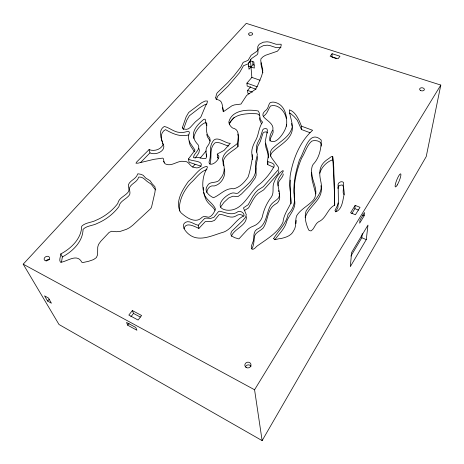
<?xml version="1.0" encoding="UTF-8"?>
<svg xmlns="http://www.w3.org/2000/svg" width="464" height="464" viewBox="0 0 464 464"><rect width="100%" height="100%" fill="white"/><g stroke="black" fill="none" stroke-linecap="round" stroke-linejoin="round"><path stroke-width="0.7" d="M255.861 169.053C255.745 179.551 244.946 186.406 238.154 193.047C236.315 194.027 234.308 192.56 232.377 193.001C225.191 194.665 212.506 207.663 226.281 210.105C243.484 212.193 248.907 191.539 260.42 183.564C265.93 178.646 270.872 172.62 274.265 166.048C274.572 162.649 269.433 162.684 267.496 161.281L268.134 156.583L268.128 151.827L265.211 141.711L267.409 130.645L267.032 129.027L265.733 128.522L263.796 128.841L262.705 129.891L260.078 138.11L257.421 143.103L256.528 146.346L256.279 149.547L257.334 154.715L255.716 161.75L256.14 175.218L255.264 177.84L249.812 185.467L241.489 193.975L238.136 196.469L232.818 196.231L228.642 198L223.938 202.426L220.458 207.205M260.988 62.727L260.971 64.223L262.897 72.72M295.922 223.677L296.142 220.4M203.383 190.095L203.441 187.381M255.908 168.873C255.339 164.662 257.7 160.759 257.508 156.635M332.114 53.725L330.153 56.254L338.018 58.777L339.967 56.231L332.114 53.725L331.986 57.159L336.545 58.621M334.521 205.459C334.66 189.132 333.552 172.724 332.705 156.501C331.064 156.153 329.8 158.004 328.541 158.694C318.936 164.743 318.629 172.109 321.007 182.404C323.588 194.451 312.011 202.142 306.141 210.929C304.024 217.077 306.066 224.356 308.722 230.034C309.36 230.649 310.312 230.921 311.182 230.834C314.453 228.764 315.027 223.863 318.484 221.804C326.314 218.654 327.224 208.846 334.735 205.088L333.749 166.889L332.705 156.501M290.232 180.154L289.925 185.594L291.108 203.661M338.018 188.593C337.345 186.058 340.344 184.846 342.357 185.003C345.065 187.073 341.62 191.98 344.062 194.781M321.187 146.125C322.631 141.044 315.236 139.67 311.756 141.137C306.739 145.452 305.126 152.772 301.577 158.218C296.287 170.74 293.26 184.539 294.309 198.163M223.526 165.828C220.678 156.432 232.447 151.693 237.962 146.595L238.566 137.35L237.846 134.137M237.58 143.277C238.049 137.153 240.335 129.642 232.534 127.971A14.662 10.318 -5.8 0 1 228.833 121.962C231.861 109.701 248.153 109.144 258.216 110.977C260.768 114.022 258.535 119.277 262.612 122.142C258.326 127.861 258.97 135.186 255.264 141.056C252.828 145.655 250.392 151.56 252.602 156.681C251.366 163.415 250.293 170.549 248.089 177.057C244.609 182.137 239.946 187.357 233.699 188.767C225.858 187.572 220.197 195.002 213.463 197.739C209.049 195.692 203.36 190.808 207.507 185.646C209.815 180.438 217.691 184.336 220.272 178.727C225.231 173.379 224.941 166.28 222.465 159.918C223.01 151.705 232.278 148.184 237.58 143.277L237.962 146.595M256.615 152.233L257.7 146.433L260.339 141.45L262.943 133.238L264.033 132.194L265.959 131.875L267.015 132.159L267.548 133.029M252.207 154.64L252.033 156.664L252.741 159.575M351.828 213.556L354.885 208.638L355.18 205.384L360.018 207.333L355.424 214.768L350.564 212.779L355.18 205.384M265.634 143.185C264.741 148.3 269.068 152.714 268.354 157.859M364.176 215.754L364.524 212.541L359.989 219.994L359.664 223.178L364.176 215.754L362.378 215.018M350.883 256.07L361.81 237.736L362.262 233.583M366.27 239.61L367.981 225.092L351.613 252.491L350.32 266.626L366.27 239.61L361.81 237.736M292.013 127.6C289.681 137.35 278.736 142.112 272.142 148.903A11.693 8.607 -2.8 0 0 270.454 155.063L271.283 157.389L278.568 167.371L278.313 169.662L263.366 186.65L257.914 190.083L255.386 192.653L252.903 196.208L248.199 204.699L243.449 207.872L246.291 214.646L245.589 217.175L242.73 220.632L231.884 231.136L230.857 233.212L230.997 234.97L231.582 235.874L234.488 237.614L238.879 238.919L246.744 230.457A15.173 12.331 -5.4 0 1 253.24 226.188C257.404 224.704 260.6 221.345 262.195 217.245C263.755 209.896 266.719 203.058 271.336 197.096C274.572 192.641 271.765 186.83 274.178 182.016C275.854 177.724 278.481 173.71 282.251 170.99C282.506 170.81 283.278 170.427 283.336 170.996C281.457 175.444 276.445 178.971 277.977 184.498C278.098 188.889 280.9 193.819 278.568 197.995C275.987 200.912 271.985 202.403 270.17 206.051C266.116 214.061 266.498 225.574 256.754 229.378C252.19 232.661 255.003 238.618 252.561 242.904C251.975 244.673 250.305 247.498 252.016 249.156A1.021 0.841 -6.4 0 0 252.486 249.301C254.226 249.22 255.449 247.666 256.546 246.477C266.058 239.476 277.843 233.224 283.005 222.117C283.666 214.977 287.993 209.252 290.899 202.994C290.905 193.848 289.147 184.666 290.209 175.502C293.004 158.949 299.86 141.648 312.62 130.285L301.426 126.156C299.292 120.501 295.574 111.557 289.356 109.864C289.606 116.684 293.561 123.691 292.094 130.964C289.785 140.685 278.893 145.452 272.333 152.227A11.629 8.596 -2.8 0 0 270.529 156.223M184.051 228.775C185.623 221.247 194.892 226.693 198.894 228.416L205.285 221.572L211.346 221.566L214.519 220.4L218.927 214.873A2.906 2.291 -9.4 0 1 220.325 214.403C225.597 214.873 231.182 219.315 236.385 215.725C238.467 214.119 241.5 214.124 243.339 216.096M273.876 167.405L267.716 164.587L267.989 162.58M61.492 262.056L62.362 256.928L60.836 253.907C71.16 248.426 81.449 238.6 81.71 226.241C85.469 222.413 91.884 222.645 96.425 220.093C104.783 216.52 112.288 210.702 117.786 203.47C118.627 198.215 124.369 196.359 127.594 192.792C130.227 190.646 128.105 187.311 128.464 184.573C130.332 180.102 136.323 179.011 137.686 173.948A0.835 0.609 -15 0 1 138.017 173.809L140.766 174.284L143.127 175.259L145.737 178.06L150.116 180.745L152.163 183.756L154.906 186.696L155.301 188.993L154.912 192.456L151.629 206.758L150.881 208.452L132.774 225.231L129.636 227.65L126.573 229.262L120.431 231.339L116.464 231.727L111.65 231.258L109.139 232.389L100.734 241.332L98.513 244.464L97.73 247.115L97.602 254.782L96.35 257.624L93.513 259.608L88.601 261.296L82.841 262.56A2.355 1.804 -23.9 0 1 81.867 262.282C77.14 253.153 67.935 261.174 60.854 262.311A0.974 0.737 -25.2 0 1 60.5 262.23C58.696 259.962 60.813 256.464 60.836 253.907M305.213 217.773C307.992 206.097 324.365 199.52 320.926 185.693M270.019 141.039C269.752 137.054 273.98 134.258 273.099 130.343M440.8 85.074L426.236 156.554L262.131 440.626L59.003 324.498L23.2 264.173L246.268 23.374L440.8 85.074L254.574 389.772L262.131 440.626M319.806 173.188C321.25 167.405 327.062 161.443 332.595 159.889M206.724 192.479C207.269 188.581 209.966 185.014 214.281 185.942C221.316 184.405 226.304 175.734 224.298 168.942M216.473 99.453L217.674 96.187L228.068 86.124L239.534 72.72L243.496 65.731L248.373 63.754L251.401 58.65L257.323 54.555L257.891 53.227L258.083 49.834L259.486 47.641L263.465 45.6L267.252 45.188L269.793 45.518L276.26 47.676L280.975 47.514M286.456 124.277C286.926 129.473 275.854 146.763 269.862 140.25C269.172 136.462 271.121 132.779 272.931 129.578C273.818 123.61 266.841 120.739 263.575 116.8C261.47 114.138 264.335 111.418 266.377 109.864C268.447 107.973 268.308 104.748 270.089 102.741C271.887 101.842 274.021 102.005 275.889 102.602C285.638 105.659 287.384 117.473 286.526 126.243M231.327 236.35C234.152 228.653 247.057 225.516 246.372 216.636M183.419 129.41L186.754 120.234L189.329 115.797L199.92 107.607L204.322 104.893L206.741 104.191M209.896 164.163C212.326 157.221 208.696 148.364 215.11 142.784C219.576 141.352 224.454 145.423 228.851 145.98M229.361 124.178C232.481 114.799 243.658 113.715 252.01 113.558C254.272 114.011 258.315 112.845 259.521 115.611M251.842 248.814C254.284 244.777 253.825 240.201 254.649 235.857C256.111 232 260.495 230.857 263.134 228.073C268.244 220.835 266.91 209.763 274.903 204.462C279.502 202.594 280.627 197.531 279.05 193.21M289.263 113.576L289.739 113.088L290.557 113.454L294.095 116.551L297.285 120.205L301.455 129.526L309.969 132.681M205.813 123.198L206.799 125.721M335.652 211.874L337.972 207.356L338.012 202.948M217.848 157.273L217.744 157.957L218.631 158.555M274.874 239.731C279.148 233.746 285.012 228.503 286.822 221.113C289.693 213.945 296.838 208.145 294.391 199.474M195.124 158.131C196.939 155.214 200.929 151.943 198.801 148.196M188.448 158.984L195.002 150.121L190.147 142.987A21.176 15.097 -8.5 0 1 188.761 134.914C191.516 128.418 184.533 133.29 181.656 132.339C175.114 133.261 169.876 127.641 164.268 126.463C157.238 130.877 162.064 138.748 163.015 144.751C160.805 149.623 153.949 151.653 149.083 149.599L136.828 161.826L135.952 163.235L138.005 163.16L154.002 159.326L162.649 158.114L163.247 158.45L164.331 162.91A5.295 3.845 -12.2 0 0 166.083 164.215C172.295 166.599 177.579 160.318 183.703 161.379C189.341 160.521 189.59 167.371 194.868 167.55C197.339 168.455 200.581 167.504 201.399 164.819C201.573 160.405 191.174 161.437 188.448 158.984L189.115 162.261L201.214 166.28M127.728 325.223L126.527 322.434L135.766 327.462L136.909 330.235L127.728 325.223L129.033 323.536M130.9 316.79L133.504 313.426L132.344 310.561L128.841 315.062L138.115 320.056L141.595 315.503L132.344 310.561M263.627 116.209C267.281 113.744 268.169 109.301 270.477 106.007C278.127 103.565 285.157 111.534 286.282 118.54M192.699 167.04L195.008 164.273M200.094 158.189L206.109 150.997M229.233 123.337L234.32 117.253M249.203 93.763L247.846 93.276L247.585 90.416L250.688 86.756M256.035 89.233L247.19 86.078L246.923 83.16L251.859 77.395L260.055 80.26M198.232 225.266L204.67 218.405L206.033 218.109L210.76 218.399L213.956 217.227L218.393 211.688A2.923 2.297 -9.4 0 1 219.803 211.213C225.846 212.628 232.481 216.015 238.241 211.491C240.746 210.784 244.145 212.75 244.11 215.499A1.241 0.98 -7 0 1 243.873 215.917C235.799 219.466 232.116 228.74 223.892 232.029C213.214 234.975 199.45 242.556 189.26 234.587C186.012 232.168 180.241 225.632 185.472 222.279C189.614 220.04 194.242 224.611 198.232 225.266L198.894 228.416M47.63 301.072L44.561 295.864L48.401 297.998L51.423 303.201L47.63 301.072L49.306 299.141M252.706 61.26L252.979 64.658L248.994 69.246L248.466 63.127L250.485 60.825L253.854 61.973L254.336 68.092L248.327 66.033M149.083 149.599L149.953 152.876L140.482 162.632M244.284 210.604L248.547 207.913L253.228 199.439L255.687 195.901L258.204 193.331L263.627 189.909L277.513 174.354L278.748 172.359L278.731 170.671M62.362 256.928C72.633 251.465 82.836 241.645 83.062 229.344C86.791 225.527 93.171 225.759 97.684 223.213C105.995 219.652 113.448 213.846 118.9 206.637C119.724 201.405 125.431 199.543 128.638 195.982C131.26 193.842 129.137 190.513 129.491 187.787C131.341 183.326 137.309 182.23 138.649 177.184A0.835 0.609 -15 0 1 138.974 177.045C143.492 176.511 145.452 180.856 148.869 182.63C152.128 184.069 153.219 187.688 155.782 189.915M188.541 134.931C180.403 137.263 172.324 133.667 165.491 129.613C161.147 131.764 159.993 137.814 162.284 141.926M206.903 169.586C200.042 171.442 195.947 178.541 190.756 182.915C183.854 190.373 178.553 200.779 179.435 211.103M163.456 161.379L164.256 162.319M149.953 152.876C155.771 155.823 167.475 150.672 162.707 143.196M252.979 64.658L254.313 65.117M205.813 122.542C200.494 123.836 193.726 132.953 193.9 138.481M246.923 83.16L257.143 86.78M247.585 90.416L252.352 92.127M354.885 208.638L358.492 210.099M133.504 313.426L140.25 317.04M23.2 264.173L254.574 389.772M283.289 174.006C283.208 178.031 276.904 181.099 278.127 185.913M215.076 210.291C212.744 206.271 208.237 204.032 206.155 199.874C201.921 190.565 201.405 179.232 206.08 169.975C206.37 169.128 208.411 166.883 206.718 166.361C198.847 167.893 194.335 176.651 188.407 181.401C182.456 189.846 174.36 202.501 180.861 212.628C186.064 217.384 195.663 224.292 202.043 217.326C204.195 215.615 206.625 217.129 208.928 217.222C212.234 216.009 214.525 212.205 215.418 208.945C212.796 202.542 204.989 199.653 203.766 192.345M194.457 151.769L190.791 146.288A21.06 15.08 -8.5 0 1 189.173 141.01M261.377 123.517L259.678 119.706L259.591 117.746M210.244 141.178L207.443 136.845L206.724 134.409M217.175 154.5C222.737 156.362 213.017 166.808 209.542 163.67C208.406 162.406 209.577 160.538 209.879 159.193C211.178 153.236 208.922 146.647 212.988 141.242C216.787 135.018 225.434 143.741 230.33 143.289L224.066 150.4L217.349 153.973L217.674 157.795M222.517 107.393L223.236 111.766M278.597 190.484L278.823 191.847M291.572 123.47L292.001 126.312M250.369 59.398L251.871 77.569M311.53 172.434L312.104 180.16L315.775 193.94M206.532 153.99L206.706 156.403M267.496 161.281L267.716 164.587M301.426 126.156L301.455 129.526M46.046 261.012A2.819 2.1 -25.9 0 1 49.66 259.341M245.392 367.012A3.086 2.865 -13.4 0 1 251.024 366.235M273.685 238.571C274.404 240.903 278.731 238.189 280.204 238.699C285.36 237.539 291.218 236.019 293.637 230.741C296.85 226.299 294.837 220.673 296.583 215.888C300.724 209.009 308.531 205.709 313.664 199.729C318.53 192.589 314.053 184.133 312.133 176.859C311.657 172.138 310.428 166.332 314.557 162.783C319.621 156.525 321.256 147.987 321.233 140.111C308.74 128.574 304.227 152.778 299.541 159.57C296.154 170.34 293.3 181.563 294.112 192.943C295.736 200.773 293.834 208.614 288.092 214.258C286.213 223.961 278.388 230.463 273.685 238.571M206.399 156.548C207.13 161.472 198.221 156.113 195.779 157.545C195.031 157.76 194.132 157.94 193.442 157.487C193.859 153.085 200.912 149.82 198.198 144.89C188.645 135.018 194.886 126.759 203.719 119.41C206.753 117.937 204.467 122.397 206.77 123.331C206.95 128.69 205.123 133.336 209.711 137.86C210.743 140.795 209.374 143.863 207.559 146.172C204.931 149.025 206.381 153.12 206.399 156.548M215.737 97.8L216.067 99.093L219.675 100.392L221.119 101.813L222.07 104.035L223.561 111.598L231.925 105.798L234.43 104.905L240.961 104.064L246.639 95.433L255.519 89.279L257.195 86.542L261.47 76.398L262.525 72.836L262.781 69.977L260.739 60.83L260.942 58.818L263.047 56.753L265.425 55.315L277.426 51.191L280.384 47.688L281.126 45.768L281.149 44.242L276.109 44.271L269.613 42.12L267.055 41.789L263.25 42.201L259.254 44.242L257.839 46.435L257.648 49.828L257.079 51.162L251.123 55.257L248.078 60.366L243.177 62.35L240.886 66.92L234.007 75.736L227.662 82.749L217.21 92.829L216.439 94.262L215.737 97.8M338.163 185.913L338.424 202.64L338.157 204.108L335.002 210.383L335.176 211.016L336.18 211.398A1.734 1.357 3.2 0 0 336.887 211.381C342.594 208.029 342.803 199.549 344.294 193.708C344.01 189.892 343.174 186.081 343.435 182.329C341.469 180.415 336.992 182.967 338.163 185.913M182.404 127.542L182.532 128.545L183.309 128.992L186.366 129.346L188.32 128.864L190.199 127.49L195.419 121.806L199.932 118.024L200.929 116.887L205.587 105.746L207.147 103.002L207.42 101.019L205.192 101.019L201.84 102.625L188.703 112.462L186.11 116.905L182.404 127.542M397.259 184.962A7.041 1.311 -68.1 0 0 400.826 174.041A7.041 1.311 -68.1 0 0 395.978 182.143A7.041 1.311 -68.1 0 0 397.259 184.962M246.332 367.569A3.103 2.877 -13.2 0 0 251.012 364.988A3.103 2.877 -13.2 0 0 246.413 362.57A3.103 2.877 -13.2 0 0 246.332 367.569M46.296 260.791A2.836 2.105 -25.7 0 0 49.416 257.34A2.836 2.105 -25.7 0 0 44.805 257.456A2.836 2.105 -25.7 0 0 46.296 260.791M249.545 35.154A2.088 1.305 -4.9 0 0 252.689 33.884A2.088 1.305 -4.9 0 0 249.591 32.886A2.088 1.305 -4.9 0 0 249.545 35.154M420.587 90.492A2.366 1.554 5.6 0 0 424.345 89.639A2.366 1.554 5.6 0 0 421.074 87.829A2.366 1.554 5.6 0 0 420.587 90.492"/></g></svg>
